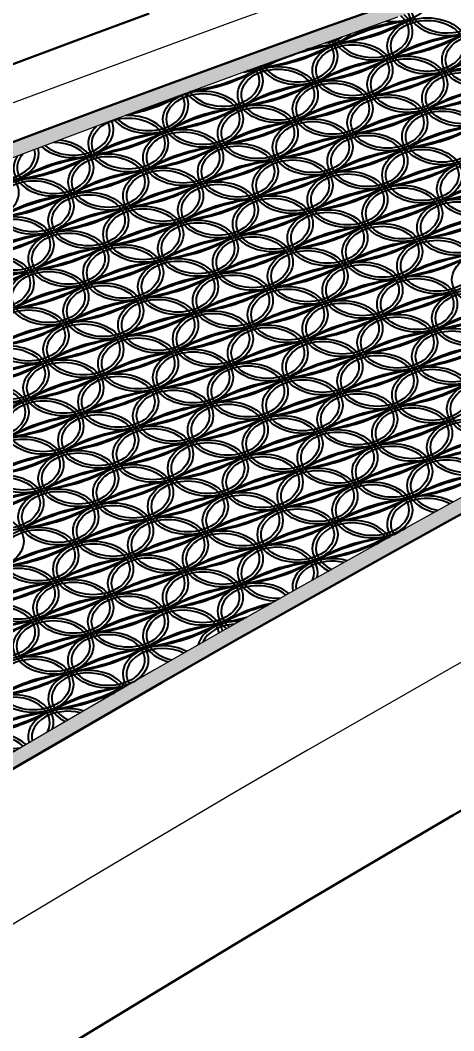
# Model space of a CAD drawing. Header units: millimetres. Extents: x 4628 to 974470, y 12613 to 383573.
# Drawn here: x 488648 to 494596, y 322150 to 336004 of the extents above; entities that cross this region are included whole.
import ezdxf

# ---------------------------------------------------------------- set-up
doc = ezdxf.new("R2010")
doc.units = ezdxf.units.MM
doc.linetypes.add('CENTER', pattern=[2, 1.25, -0.25, 0.25, -0.25])
for name, color, linetype, lineweight in [('标注', 3, 'Continuous', 18), ('桥 中心线', 5, 'CENTER', 15), ('桥 构造粗实', 1, 'Continuous', 30)]:
    doc.layers.add(name, color=color, linetype=linetype, lineweight=lineweight)
doc.styles.add('仿宋字', font='', dxfattribs={"width": 0.7})
doc.styles.get('仿宋字').set_extended_font_data('仿宋_GB2312')
doc.dimstyles.new('750', dxfattribs={"dimscale": 0, "dimtxt": 2.5, "dimasz": 1, "dimexe": 1, "dimexo": 1, "dimgap": 0, "dimtad": 0, "dimdec": 0, "dimlfac": 0.1, "dimrnd": 0.1, "dimzin": 12, "dimdsep": 46, "dimtxsty": '仿宋字', "dimblk": 'OBLIQUE', "dimcen": -1, "dimclrd": 256, "dimclre": 256, "dimclrt": 256, "dimadec": 4, "dimazin": 0, "dimtp": 2, "dimtm": 3, "dimtfac": 0.5, "dimtdec": 0, "dimtmove": 2, "dimatfit": 3, "dimldrblk": 'OBLIQUE', "dimfxl": 3, "dimfxlon": 1, "dimtvp": 0.7, "dimtolj": 1, "dimtzin": 12, "dimarcsym": 0})

# ---------------------------------------------------------------- blocks, each defined once
blk = doc.blocks.new('332323')
at = {"color": 8}
for centre, major_axis, start_param, end_param in [((13566, 15093), (550, 0), 3.351994, 7.005372), ((13566, 15093), (500, 0), 3.325687, 7.032069), ((12814, 15284), (-550, 0), 7.689409, 8.954561), ((12541, 14758), (550, 0), 3.424392, 6.942104), ((12541, 14758), (500, 0), 3.405279, 6.961598), ((13226, 13729), (1697, 0), 1.707987, 2.30627), ((13578, 13200), (2505, 0), 1.806196, 2.208061), ((11856, 15786), (-1697, 0), 1.707987, 2.30627), ((11503, 16315), (2505, 0), -1.335396, -0.933532), ((13293, 14566), (-550, 0), 3.141593, 9.424778), ((13293, 14566), (-500, 0), 3.141593, 9.424778), ((11789, 14949), (-550, 0), 7.825091, 8.827611), ((11789, 14949), (-500, 0), 8.05654, 8.594013), ((13978, 13538), (1697, 0), 1.707987, 2.30627), ((14330, 13009), (-2505, 0), -1.335396, -0.933532), ((12607, 15595), (-1697, 0), 1.707987, 2.30627), ((12255, 16124), (2505, 0), -1.335396, -0.933532), ((11515, 14423), (-550, 0), 6.646947, 10.011808), ((11515, 14423), (-500, 0), 6.635688, 10.023442), ((12553, 12866), (-2505, 0), -1.335396, -0.933532), ((10830, 15452), (-1697, 0), 1.707987, 2.30627), ((10478, 15980), (2505, 0), -1.335396, -0.933532), ((12201, 13395), (1697, 0), 1.707987, 1.913013), ((14729, 13346), (1697, 0), 1.707987, 2.30627), ((15082, 12817), (-2505, 0), -1.335396, -0.933532), ((13359, 15403), (1697, 0), -1.433605, -0.835323), ((13007, 15932), (-2505, 0), 1.806196, 2.208061), ((10490, 14088), (550, 0), 3.594968, 6.789629), ((11242, 13897), (-550, 0), 3.141593, 9.424778), ((10764, 14615), (-550, 0), 8.034527, 8.625836), ((12201, 13395), (1697, 0), 2.180188, 2.30627), ((12952, 13203), (-1697, 0), -1.433605, -0.835323), ((13305, 12674), (-2505, 0), -1.335396, -0.933532), ((11582, 15260), (1697, 0), -1.433605, -0.835323), ((11230, 15789), (-2505, 0), 1.806196, 2.208061), ((9805, 15117), (-1697, 0), 1.707987, 2.30627), ((9453, 15646), (-2505, 0), 1.806196, 2.208061), ((10490, 14088), (500, 0), 3.592275, 6.792694), ((11242, 13897), (-500, 0), 3.141593, 9.424778), ((11527, 12531), (-2505, 0), -1.335396, -1.264832), ((11175, 13060), (-1697, 0), -1.433605, -1.361922), ((13704, 13011), (1697, 0), 1.707987, 2.30627), ((14056, 12483), (2505, 0), 1.806196, 2.208061), ((12334, 15069), (1697, 0), -1.433605, -0.835323), ((11981, 15597), (2505, 0), -1.335396, -0.933532), ((13771, 13849), (-550, 0), 3.141593, 9.424778), ((13771, 13849), (-500, 0), 3.141593, 9.424778), ((11927, 12868), (1697, 0), 1.707987, 2.30627), ((12279, 12340), (2505, 0), 1.806196, 2.208061), ((10557, 14925), (-1697, 0), 1.707987, 2.30627), ((10204, 15454), (2505, 0), -1.335396, -0.933532), ((11994, 13705), (-550, 0), 3.141593, 9.424778), ((11994, 13705), (-500, 0), 3.141593, 9.424778), ((14456, 12820), (1697, 0), 1.707987, 2.30627), ((14808, 12291), (-2505, 0), -1.335396, -0.933532), ((13085, 14877), (-1697, 0), 1.707987, 2.30627), ((12733, 15406), (2505, 0), -1.335396, -0.933532), ((9465, 13754), (550, 0), 3.693634, 6.699951), ((9465, 13754), (500, 0), 3.700374, 6.693588), ((8779, 14782), (-1697, 0), 1.837241, 2.273873), ((8427, 15311), (2505, 0), -1.200186, -0.971885), ((10216, 13562), (-550, 0), 3.141593, 9.424778), ((10216, 13562), (-500, 0), 3.141593, 9.424778), ((12745, 13514), (-550, 0), 3.141593, 9.424778), ((12745, 13514), (-500, 0), 3.141593, 9.424778), ((12679, 12677), (1697, 0), 1.707987, 2.30627), ((13031, 12148), (-2505, 0), -1.335396, -0.933532), ((11308, 14734), (-1697, 0), 1.707987, 2.30627), ((10956, 15263), (2505, 0), -1.335396, -0.933532), ((9191, 13227), (550, 0), 2.485379, 7.911937), ((10902, 12534), (1697, 0), 1.707987, 2.30627), ((11254, 12005), (-2505, 0), -1.335396, -0.933532), ((9531, 14591), (-1697, 0), 1.707987, 2.30627), ((9179, 15120), (2505, 0), -1.335396, -0.933532), ((13430, 12485), (-1697, 0), -1.433605, -0.835323), ((13783, 11956), (-2505, 0), -1.335396, -0.933532), ((12060, 14542), (1697, 0), -1.433605, -0.835323), ((11708, 15071), (-2505, 0), 1.806196, 2.208061), ((8439, 13419), (550, 0), 3.802194, 6.600352), ((8439, 13419), (500, 0), 3.81953, 6.583409), ((11653, 12342), (-1697, 0), -1.433605, -0.835323), ((12006, 11813), (-2505, 0), -1.335396, -0.933532), ((10283, 14399), (-1697, 0), 1.707987, 2.30627), ((9931, 14928), (-2505, 0), 1.806196, 2.208061), ((14182, 12294), (-1697, 0), -1.433605, -0.835323), ((14535, 11765), (-2505, 0), -1.335396, -0.933532), ((12812, 14351), (-1697, 0), 1.707987, 2.30627), ((12460, 14880), (2505, 0), -1.335396, -0.933532), ((9876, 12199), (-1697, 0), -1.433605, -0.835323), ((10229, 11670), (2505, 0), 1.806196, 2.208061), ((8506, 14256), (-1697, 0), 1.707987, 2.30627), ((8154, 14785), (-2505, 0), 1.806196, 2.208061), ((12405, 12151), (1697, 0), 1.707987, 2.30627), ((12757, 11622), (2505, 0), 1.806196, 2.208061), ((11035, 14208), (-1697, 0), 1.707987, 2.30627), ((10682, 14736), (-2505, 0), 1.806196, 2.208061), ((12472, 12988), (-550, 0), 3.141593, 9.424778), ((7414, 13084), (-550, 0), 7.06373, 9.63095), ((8166, 12893), (-550, 0), 5.844937, 10.844903), ((8166, 12893), (-500, 0), 5.694565, 10.994892), ((10628, 12007), (1697, 0), 1.707987, 2.30627), ((10980, 11479), (-2505, 0), -1.335396, -0.933532), ((9258, 14065), (-1697, 0), 1.707987, 2.30627), ((8905, 14593), (2505, 0), -1.335396, -0.933532), ((10695, 12844), (-550, 0), 3.141593, 9.424778), ((10695, 12844), (-500, 0), 3.141593, 9.424778), ((13223, 12796), (-550, 0), 3.141593, 9.424778), ((7414, 13084), (500, 0), 3.951776, 6.460145), ((8851, 11864), (1697, 0), 1.707987, 2.30627), ((9203, 11335), (-2505, 0), -1.335396, -0.933532), ((7480, 13921), (-1697, 0), 1.707987, 2.30627), ((7128, 14450), (2505, 0), -1.335396, -0.933532), ((13157, 11959), (1697, 0), 1.707987, 2.30627), ((13509, 11430), (-2505, 0), -1.335396, -0.933532), ((11786, 14016), (-1697, 0), 1.707987, 2.30627), ((11434, 14545), (2505, 0), -1.335396, -0.933532), ((13223, 12796), (-500, 0), 3.141593, 9.424778), ((7140, 12558), (-550, 0), 6.025902, 10.672929), ((11380, 11816), (1697, 0), 1.707987, 2.30627), ((11732, 11287), (-2505, 0), -1.335396, -0.933532), ((10009, 13873), (1697, 0), -1.433605, -0.835323), ((9657, 14402), (-2505, 0), 1.806196, 2.208061), ((13909, 11767), (1697, 0), 1.707987, 2.30627), ((14261, 11239), (-2505, 0), -1.335396, -0.933532), ((12538, 13825), (1697, 0), -1.433605, -0.835323), ((12186, 14353), (-2505, 0), 1.806196, 2.208061), ((7892, 12367), (-550, 0), 3.141593, 9.424778), ((9603, 11673), (1697, 0), 1.707987, 2.30627), ((9955, 11144), (-2505, 0), -1.335396, -0.933532), ((8232, 13730), (-1697, 0), 1.707987, 2.30627), ((7880, 14259), (2505, 0), -1.335396, -0.933532), ((12131, 11624), (-1697, 0), -1.433605, -0.835323), ((12484, 11096), (-2505, 0), -1.335396, -0.933532), ((10761, 13681), (-1697, 0), 1.707987, 2.30627), ((10409, 14210), (-2505, 0), 1.806196, 2.208061), ((12198, 12461), (-550, 0), 3.141593, 9.424778), ((12198, 12461), (-500, 0), 3.141593, 9.424778), ((14660, 11576), (1697, 0), 1.707987, 2.30627), ((15013, 11047), (2505, 0), 1.806196, 2.208061), ((13290, 13633), (-1697, 0), 1.707987, 2.30627), ((12938, 14162), (2505, 0), -1.335396, -0.933532), ((10354, 11481), (-1697, 0), -1.433605, -0.835323), ((10707, 10952), (2505, 0), 1.806196, 2.208061), ((8984, 13538), (-1697, 0), 1.707987, 2.30627), ((8632, 14067), (-2505, 0), 1.806196, 2.208061), ((12883, 11433), (1697, 0), 1.707987, 2.30627), ((13236, 10904), (2505, 0), 1.806196, 2.208061), ((11513, 13490), (-1697, 0), 1.707987, 2.30627), ((11161, 14019), (2505, 0), -1.335396, -0.933532), ((12950, 12270), (-550, 0), 3.141593, 9.424778), ((12950, 12270), (-500, 0), 3.141593, 9.424778), ((8577, 11338), (1697, 0), 1.707987, 2.30627), ((8930, 10809), (-2505, 0), -1.335396, -0.933532), ((7207, 13395), (-1697, 0), 1.707987, 2.30627), ((6855, 13924), (2505, 0), -1.335396, -0.933532), ((8644, 12175), (-550, 0), 3.141593, 9.424778), ((8644, 12175), (-500, 0), 3.141593, 9.424778), ((11173, 12127), (-550, 0), 3.141593, 9.424778), ((11173, 12127), (-500, 0), 3.141593, 9.424778), ((11106, 11290), (-1697, 0), -1.433605, -0.835323), ((11458, 10761), (2505, 0), 1.806196, 2.208061), ((9736, 13347), (-1697, 0), 1.707987, 2.30627), ((9383, 13876), (2505, 0), -1.335396, -0.933532), ((13635, 11241), (1697, 0), 1.707987, 2.30627), ((13987, 10712), (-2505, 0), -1.335396, -0.933532), ((12265, 13298), (1697, 0), -1.433605, -0.835323), ((11912, 13827), (2505, 0), -1.335396, -0.933532), ((7618, 11840), (-550, 0), 3.141593, 9.424778), ((9329, 11146), (1697, 0), 1.707987, 2.30627), ((9681, 10618), (-2505, 0), -1.335396, -0.933532), ((7959, 13204), (-1697, 0), 1.707987, 2.30627), ((7606, 13732), (-2505, 0), 1.806196, 2.208061), ((11858, 11098), (1697, 0), 1.707987, 2.30627), ((12210, 10569), (-2505, 0), -1.335396, -0.933532), ((10488, 13155), (1697, 0), -1.433605, -0.835323), ((10135, 13684), (-2505, 0), 1.806196, 2.208061), ((14387, 11050), (-1697, 0), -1.433605, -0.835323), ((14739, 10521), (-2505, 0), -1.335396, -0.933532), ((13016, 13107), (1697, 0), -1.433605, -0.835323), ((12664, 13636), (-2505, 0), 1.806196, 2.208061), ((7618, 11840), (-500, 0), 3.141593, 9.424778), ((10081, 10955), (-1697, 0), -1.433605, -0.835323), ((10433, 10426), (-2505, 0), -1.335396, -0.933532), ((8710, 13012), (-1697, 0), 1.707987, 2.30627), ((8358, 13541), (-2505, 0), 1.806196, 2.208061), ((10147, 11792), (-550, 0), 3.141593, 9.424778), ((10147, 11792), (-500, 0), 3.141593, 9.424778), ((12610, 10907), (-1697, 0), -1.433605, -0.835323), ((12962, 10378), (-2505, 0), -1.335396, -0.933532), ((11239, 12964), (-1697, 0), 1.707987, 2.30627), ((10887, 13493), (-2505, 0), 1.806196, 2.208061), ((12676, 11744), (-550, 0), 3.141593, 9.424778), ((12676, 11744), (-500, 0), 3.141593, 9.424778), ((8304, 10812), (1697, 0), 1.707987, 2.30627), ((8656, 10283), (-2505, 0), -1.335396, -0.933532), ((6933, 12869), (-1697, 0), 1.707987, 2.30627), ((6581, 13398), (-2505, 0), 1.806196, 2.208061), ((8370, 11649), (-550, 0), 3.141593, 9.424778), ((10833, 10763), (1697, 0), 1.707987, 2.30627), ((11185, 10235), (-2505, 0), -1.335396, -0.933532), ((9462, 12821), (-1697, 0), 1.707987, 2.30627), ((9110, 13349), (2505, 0), -1.335396, -0.933532), ((10899, 11600), (-550, 0), 3.141593, 9.424778), ((10899, 11600), (-500, 0), 3.141593, 9.424778), ((13428, 11552), (-550, 0), 3.141593, 9.424778), ((9055, 10620), (1697, 0), 1.707987, 2.30627), ((9408, 10091), (-2505, 0), -1.335396, -0.933532), ((7685, 12677), (-1697, 0), 1.707987, 2.30627), ((7333, 13206), (2505, 0), -1.335396, -0.933532), ((9122, 11457), (-550, 0), 3.141593, 9.424778), ((9122, 11457), (-500, 0), 3.141593, 9.424778), ((11651, 11409), (-550, 0), 3.141593, 9.424778), ((13361, 10715), (1697, 0), 1.707987, 2.30627), ((13714, 10186), (2505, 0), 1.806196, 2.208061), ((11991, 12772), (-1697, 0), 1.707987, 2.30627), ((11639, 13301), (2505, 0), -1.335396, -0.933532), ((13428, 11552), (-500, 0), 3.141593, 9.424778), ((7345, 11314), (-550, 0), 3.141593, 9.424778), ((7345, 11314), (-500, 0), 3.141593, 9.424778), ((11584, 10572), (1697, 0), 1.707987, 2.30627), ((11937, 10043), (-2505, 0), -1.335396, -0.933532), ((10214, 12629), (-1697, 0), 1.707987, 2.30627), ((9862, 13158), (2505, 0), -1.335396, -0.933532), ((11651, 11409), (-500, 0), 3.141593, 9.424778), ((14113, 10523), (1697, 0), 1.707987, 2.30627), ((14465, 9995), (-2505, 0), -1.335396, -0.933532), ((12743, 12581), (-1697, 0), 1.707987, 2.30627), ((12391, 13109), (2505, 0), -1.335396, -0.933532), ((14180, 11361), (-550, 0), 3.141593, 9.424778), ((8097, 11123), (-550, 0), 3.141593, 9.424778), ((9807, 10429), (1697, 0), 1.707987, 2.30627), ((10159, 9900), (-2505, 0), -1.335396, -0.933532), ((8437, 12486), (-1697, 0), 1.707987, 2.30627), ((8084, 13015), (2505, 0), -1.335396, -0.933532), ((12336, 10380), (1697, 0), 1.707987, 2.30627), ((12688, 9852), (-2505, 0), -1.335396, -0.933532), ((10966, 12437), (-1697, 0), 1.707987, 2.30627), ((10613, 12966), (-2505, 0), 1.806196, 2.208061), ((8030, 10286), (-1697, 0), -1.433605, -0.835323), ((8382, 9757), (-2505, 0), -1.335396, -0.933532), ((6660, 12343), (1697, 0), -1.433605, -0.835323), ((6307, 12871), (2505, 0), -1.335396, -0.933532), ((8097, 11123), (-500, 0), 3.141593, 9.424778), ((10559, 10237), (-1697, 0), -1.433605, -0.835323), ((10911, 9708), (-2505, 0), -1.335396, -0.933532), ((9189, 12294), (1697, 0), -1.433605, -0.835323), ((8836, 12823), (-2505, 0), 1.806196, 2.208061), ((13088, 10189), (-1697, 0), -1.433605, -0.835323), ((13440, 9660), (-2505, 0), -1.335396, -0.933532), ((11717, 12246), (-1697, 0), 1.707987, 2.30627), ((11365, 12775), (-2505, 0), 1.806196, 2.208061), ((13154, 11026), (-550, 0), 3.141593, 9.424778), ((13154, 11026), (-500, 0), 3.141593, 9.424778), ((8782, 10094), (-1697, 0), -1.433605, -0.835323), ((9134, 9565), (-2505, 0), -1.335396, -0.933532), ((7411, 12151), (-1697, 0), 1.707987, 2.30627), ((7059, 12680), (-2505, 0), 1.806196, 2.208061), ((8848, 10931), (-550, 0), 3.141593, 9.424778), ((11311, 10046), (-1697, 0), -1.433605, -0.835323), ((11663, 9517), (2505, 0), 1.806196, 2.208061), ((9940, 12103), (-1697, 0), 1.707987, 2.30627), ((9588, 12632), (-2505, 0), 1.806196, 2.208061), ((9600, 10740), (-550, 0), 3.141593, 9.424778), ((9600, 10740), (-500, 0), 3.141593, 9.424778), ((13840, 9997), (1697, 0), 1.707987, 2.30627), ((14192, 9468), (2505, 0), 1.806196, 2.208061), ((12469, 12054), (-1697, 0), 1.707987, 2.30627), ((12117, 12583), (2505, 0), -1.335396, -0.933532), ((13906, 10834), (-550, 0), 3.141593, 9.424778), ((13906, 10834), (-500, 0), 3.141593, 9.424778), ((7823, 10596), (-550, 0), 3.141593, 9.424778), ((7823, 10596), (-500, 0), 3.141593, 9.424778), ((9534, 9902), (1697, 0), 1.707987, 2.30627), ((9886, 9374), (-2505, 0), -1.335396, -0.933532), ((8163, 11960), (-1697, 0), 1.707987, 2.30627), ((7811, 12488), (-2505, 0), 1.806196, 2.208061), ((12062, 9854), (1697, 0), 1.707987, 2.30627), ((12415, 9325), (-2505, 0), -1.335396, -0.933532), ((10692, 11911), (-1697, 0), 1.707987, 2.30627), ((10340, 12440), (2505, 0), -1.335396, -0.933532), ((12129, 10691), (-550, 0), 3.141593, 9.424778), ((12129, 10691), (-500, 0), 3.141593, 9.424778), ((14591, 9806), (1697, 0), 1.707987, 2.30627), ((14944, 9277), (-2505, 0), -1.335396, -0.933532), ((13221, 11863), (-1697, 0), 1.707987, 2.30627), ((12869, 12392), (2505, 0), -1.335396, -0.933532), ((10285, 9711), (1697, 0), 1.707987, 2.30627), ((10638, 9182), (-2505, 0), -1.335396, -0.933532), ((8915, 11768), (-1697, 0), 1.707987, 2.30627), ((8563, 12297), (2505, 0), -1.335396, -0.933532), ((12814, 9663), (1697, 0), 1.707987, 2.30627), ((13166, 9134), (-2505, 0), -1.335396, -0.933532), ((11444, 11720), (1697, 0), -1.433605, -0.835323), ((11092, 12249), (-2505, 0), 1.806196, 2.208061), ((8508, 9568), (1697, 0), 1.707987, 2.30627), ((8860, 9039), (-2505, 0), -1.335396, -0.933532), ((7138, 11625), (1697, 0), -1.433605, -0.835323), ((6786, 12154), (2505, 0), -1.335396, -0.933532), ((8575, 10405), (-550, 0), 3.141593, 9.424778), ((8575, 10405), (-500, 0), 3.141593, 9.424778), ((11037, 9519), (-1697, 0), -1.433605, -0.835323), ((11389, 8991), (-2505, 0), -1.335396, -0.933532), ((9667, 11577), (-1697, 0), 1.707987, 2.30627), ((9314, 12105), (2505, 0), -1.335396, -0.933532), ((13632, 10308), (-550, 0), 3.141593, 9.424778), ((9260, 9376), (-1697, 0), -1.433605, -0.835323), ((9612, 8847), (-2505, 0), -1.335396, -0.933532), ((7890, 11433), (1697, 0), -1.433605, -0.835323), ((7537, 11962), (-2505, 0), 1.806196, 2.208061), ((9326, 10213), (-550, 0), 3.141593, 9.424778), ((13566, 9471), (-1697, 0), -1.433605, -0.835323), ((13918, 8942), (-2505, 0), -1.335396, -0.933532), ((12196, 11528), (-1697, 0), 1.707987, 2.30627), ((11843, 12057), (-2505, 0), 1.806196, 2.208061), ((13632, 10308), (-500, 0), 3.141593, 9.424778), ((7549, 10070), (-550, 0), 3.141593, 9.424778), ((7549, 10070), (-500, 0), 3.141593, 9.424778), ((10078, 10022), (-550, 0), 3.141593, 9.424778), ((11789, 9328), (1697, 0), 1.707987, 2.30627), ((12141, 8799), (-2505, 0), -1.335396, -0.933532), ((10418, 11385), (-1697, 0), 1.707987, 2.30627), ((10066, 11914), (-2505, 0), 1.806196, 2.208061), ((14318, 9280), (1697, 0), 1.707987, 2.30627), ((14670, 8751), (2505, 0), 1.806196, 2.208061), ((12947, 11337), (-1697, 0), 1.707987, 2.30627), ((12595, 11865), (2505, 0), -1.335396, -0.933532), ((8301, 9879), (-550, 0), 3.141593, 9.424778), ((10012, 9185), (1697, 0), 1.707987, 2.30627), ((10364, 8656), (-2505, 0), -1.335396, -0.933532), ((8641, 11242), (-1697, 0), 1.707987, 2.30627), ((8289, 11771), (2505, 0), -1.335396, -0.933532), ((10078, 10022), (-500, 0), 3.141593, 9.424778), ((12541, 9136), (1697, 0), 1.707987, 2.30627), ((12893, 8608), (-2505, 0), -1.335396, -0.933532), ((11170, 11193), (-1697, 0), 1.707987, 2.30627), ((10818, 11722), (2505, 0), -1.335396, -0.933532), ((12607, 9973), (-550, 0), 3.141593, 9.424778), ((12607, 9973), (-500, 0), 3.141593, 9.424778), ((8235, 9042), (1697, 0), 1.707987, 2.30627), ((8587, 8513), (2505, 0), 1.806196, 2.208061), ((6864, 11099), (-1697, 0), 1.707987, 2.30627), ((6512, 11627), (-2505, 0), 1.806196, 2.208061), ((8301, 9879), (-500, 0), 3.141593, 9.424778), ((10763, 8993), (1697, 0), 1.707987, 2.30627), ((11116, 8464), (-2505, 0), -1.335396, -0.933532), ((9393, 11050), (-1697, 0), 1.707987, 2.30627), ((9041, 11579), (-2505, 0), 1.806196, 2.208061), ((13292, 8945), (1697, 0), 1.707987, 2.30627), ((13645, 8416), (-2505, 0), -1.335396, -0.933532), ((11922, 11002), (1697, 0), -1.433605, -0.835323), ((11570, 11531), (-2505, 0), 1.806196, 2.208061), ((8986, 8850), (1697, 0), 1.707987, 2.30627), ((9339, 8321), (-2505, 0), -1.335396, -0.933532), ((7616, 10907), (1697, 0), -1.433605, -0.835323), ((7264, 11436), (2505, 0), -1.335396, -0.933532), ((9053, 9687), (-550, 0), 3.141593, 9.424778), ((9053, 9687), (-500, 0), 3.141593, 9.424778), ((11515, 8802), (-1697, 0), -1.433605, -0.835323), ((11867, 8273), (-2505, 0), -1.335396, -0.933532), ((10145, 10859), (-1697, 0), 1.707987, 2.30627), ((9793, 11388), (-2505, 0), 1.806196, 2.208061), ((11582, 9639), (-550, 0), 3.141593, 9.424778), ((11582, 9639), (-500, 0), 3.141593, 9.424778), ((14111, 9590), (-550, 0), 3.141593, 9.424778), ((9805, 9496), (-550, 0), 3.141593, 9.424778), ((14044, 8753), (1697, 0), 1.707987, 2.30627), ((14396, 8224), (2505, 0), 1.806196, 2.208061), ((12674, 10810), (-1697, 0), 1.707987, 2.30627), ((12321, 11339), (-2505, 0), 1.806196, 2.208061), ((14111, 9590), (-500, 0), 3.141593, 9.424778), ((9738, 8658), (1697, 0), 1.707987, 2.30627), ((10090, 8130), (-2505, 0), -1.335396, -0.933532), ((8368, 10716), (-1697, 0), 1.707987, 2.30627), ((8015, 11244), (-2505, 0), 1.806196, 2.208061), ((12267, 8610), (1697, 0), 1.707987, 2.30627), ((12619, 8081), (-2505, 0), -1.335396, -0.933532), ((10897, 10667), (-1697, 0), 1.707987, 2.30627), ((10544, 11196), (2505, 0), -1.335396, -0.933532), ((12333, 9447), (-550, 0), 3.141593, 9.424778), ((12333, 9447), (-500, 0), 3.141593, 9.424778), ((7961, 8515), (-1697, 0), -1.433605, -0.835323), ((8313, 7987), (2505, 0), 1.806196, 2.208061), ((6591, 10572), (1697, 0), -1.433605, -0.835323), ((6238, 11101), (-2505, 0), 1.806196, 2.208061), ((10490, 8467), (1697, 0), 1.707987, 2.30627), ((10842, 7938), (-2505, 0), -1.335396, -0.933532), ((9119, 10524), (-1697, 0), 1.707987, 2.30627), ((8767, 11053), (2505, 0), -1.335396, -0.933532), ((10556, 9304), (-550, 0), 3.141593, 9.424778), ((10556, 9304), (-500, 0), 3.141593, 9.424778), ((13019, 8419), (1697, 0), 1.707987, 2.30627), ((13371, 7890), (-2505, 0), -1.335396, -0.933532), ((11648, 10476), (-1697, 0), 1.707987, 2.30627), ((11296, 11005), (2505, 0), -1.335396, -0.933532), ((13085, 9256), (-550, 0), 3.141593, 9.424778), ((13085, 9256), (-500, 0), 3.141593, 9.424778), ((8713, 8324), (1697, 0), 1.707987, 2.30627), ((9065, 7795), (-2505, 0), -1.335396, -0.933532), ((7342, 10381), (-1697, 0), 1.707987, 2.30627), ((6990, 10910), (-2505, 0), 1.806196, 2.208061), ((8779, 9161), (-550, 0), 3.141593, 9.424778), ((8779, 9161), (-500, 0), 3.141593, 9.424778), ((11242, 8275), (1697, 0), 1.707987, 2.30627), ((11594, 7747), (-2505, 0), -1.335396, -0.933532), ((9871, 10333), (-1697, 0), 1.707987, 2.30627), ((9519, 10861), (2505, 0), -1.335396, -0.933532), ((9464, 8132), (-1697, 0), -1.433605, -0.835323), ((9817, 7603), (-2505, 0), -1.335396, -0.933532), ((8094, 10189), (1697, 0), -1.433605, -0.835323), ((7742, 10718), (2505, 0), -1.335396, -0.933532), ((9531, 8969), (-550, 0), 3.141593, 9.424778), ((9531, 8969), (-500, 0), 3.141593, 9.424778), ((13770, 8227), (1697, 0), 1.707987, 2.30627), ((14123, 7698), (-2505, 0), -1.335396, -0.933532), ((12400, 10284), (-1697, 0), 1.707987, 2.30627), ((12048, 10813), (-2505, 0), 1.806196, 2.208061), ((10283, 8778), (-550, 0), 3.141593, 9.424778), ((11993, 8084), (-1697, 0), -1.433605, -0.835323), ((12346, 7555), (-2505, 0), -1.335396, -0.933532), ((10623, 10141), (1697, 0), -1.433605, -0.835323), ((10271, 10670), (-2505, 0), 1.806196, 2.208061), ((14522, 8036), (-1697, 0), -1.433605, -0.835323), ((14874, 7507), (-2505, 0), -1.335396, -0.933532), ((13152, 10093), (-1697, 0), 1.707987, 2.30627), ((12800, 10621), (-2505, 0), 1.806196, 2.208061), ((8506, 8635), (-550, 0), 3.141593, 9.424778), ((10216, 7941), (-1697, 0), -1.433605, -0.835323), ((10568, 7412), (-2505, 0), -1.335396, -0.933532), ((8846, 9998), (-1697, 0), 1.707987, 2.30627), ((8494, 10527), (-2505, 0), 1.806196, 2.208061), ((12745, 7892), (-1697, 0), -1.433605, -0.835323), ((13097, 7364), (-2505, 0), -1.335396, -0.933532), ((11375, 9950), (-1697, 0), 1.707987, 2.30627), ((11022, 10478), (-2505, 0), 1.806196, 2.208061), ((8439, 7798), (-1697, 0), -1.433605, -0.835323), ((8791, 7269), (2505, 0), 1.806196, 2.208061), ((7069, 9855), (-1697, 0), 1.707987, 2.30627), ((6716, 10384), (-2505, 0), 1.806196, 2.208061), ((8506, 8635), (-500, 0), 3.141593, 9.424778), ((10968, 7749), (1697, 0), 1.707987, 2.30627), ((11320, 7220), (-2505, 0), -1.335396, -0.933532), ((9598, 9806), (-1697, 0), 1.707987, 2.30627), ((9245, 10335), (-2505, 0), 1.806196, 2.208061), ((11035, 8586), (-550, 0), 3.141593, 9.424778), ((11035, 8586), (-500, 0), 3.141593, 9.424778), ((13497, 7701), (1697, 0), 1.707987, 2.30627), ((13849, 7172), (-2505, 0), -1.335396, -0.933532), ((12126, 9758), (-1697, 0), 1.707987, 2.30627), ((11774, 10287), (2505, 0), -1.335396, -0.933532), ((13563, 8538), (-550, 0), 3.214132, 7.538097), ((13563, 8538), (-500, 0), 3.145558, 7.60619), ((9191, 7606), (1697, 0), 1.707987, 2.30627), ((9543, 7077), (-2505, 0), -1.335396, -0.933532), ((7820, 9663), (-1697, 0), 1.707987, 2.30627), ((7468, 10192), (2505, 0), -1.335396, -0.933532), ((9257, 8443), (-550, 0), 3.141593, 9.424778), ((9257, 8443), (-500, 0), 3.141593, 9.424778), ((11720, 7558), (1697, 0), 1.707987, 2.30627), ((12072, 7029), (-2505, 0), -1.335396, -0.933532), ((10349, 9615), (-1697, 0), 1.707987, 2.30627), ((9997, 10144), (2505, 0), -1.335396, -0.933532), ((11786, 8395), (-550, 0), 3.141593, 9.424778), ((11786, 8395), (-500, 0), 3.141593, 9.424778), ((9943, 7414), (1697, 0), 1.707987, 2.30627), ((10295, 6886), (-2505, 0), -1.335396, -0.933532), ((8572, 9472), (1697, 0), -1.433605, -0.835323), ((8220, 10000), (2505, 0), -1.335396, -0.933532), ((10009, 8252), (-550, 0), 3.141593, 9.424778), ((10009, 8252), (-500, 0), 3.141593, 9.424778), ((14249, 7509), (1697, 0), 1.707987, 2.30627), ((14601, 6980), (-2505, 0), -1.335396, -0.933532), ((12878, 9566), (1697, 0), -1.433605, -0.835323), ((12526, 10095), (-2505, 0), 1.806196, 2.208061), ((12471, 7366), (-1697, 0), -1.433605, -0.835323), ((12824, 6837), (-2505, 0), -1.335396, -0.933532), ((11101, 9423), (-1697, 0), 1.707987, 2.30627), ((10749, 9952), (2505, 0), -1.335396, -0.933532), ((8165, 7271), (1697, 0), 1.707987, 2.30627), ((8518, 6743), (-2505, 0), -1.335396, -0.933532), ((6795, 9328), (1697, 0), -1.433605, -0.835323), ((6443, 9857), (-2505, 0), 1.806196, 2.208061), ((10694, 7223), (-1697, 0), -1.433605, -0.835323), ((11047, 6694), (-2505, 0), -1.335396, -0.933532), ((9324, 9280), (-1697, 0), 1.707987, 2.30627), ((8972, 9809), (-2505, 0), 1.806196, 2.208061), ((10761, 8060), (-550, 0), 3.141593, 9.424778), ((13223, 7175), (1697, 0), 1.707987, 2.30627), ((13575, 6646), (-2505, 0), -1.335396, -0.933532), ((11853, 9232), (-1697, 0), 1.707987, 2.30627), ((11501, 9761), (-2505, 0), 1.806196, 2.208061), ((13290, 8012), (550, 0), 0.879581, 3.596981), ((13290, 8012), (500, 0), 0.901694, 3.575335), ((8917, 7080), (-1697, 0), -1.433605, -0.835323), ((9269, 6551), (2505, 0), 1.806196, 2.208061), ((7547, 9137), (-1697, 0), 1.707987, 2.30627), ((7195, 9666), (-2505, 0), 1.806196, 2.208061), ((8984, 7917), (-550, 0), 3.141593, 9.424778), ((8984, 7917), (-500, 0), 3.141593, 9.424778), ((11446, 7031), (1697, 0), 1.707987, 2.30627), ((11798, 6503), (-2505, 0), -1.335396, -0.933532), ((10076, 9089), (-1697, 0), 1.707987, 2.30627), ((9723, 9617), (2505, 0), -1.335396, -0.933532), ((11513, 7868), (-550, 0), 3.141593, 9.424778), ((11513, 7868), (-500, 0), 3.141593, 9.424778), ((7207, 7774), (-550, 0), 3.141593, 9.424778), ((9669, 6888), (-1697, 0), -1.433605, -0.835323), ((10021, 6359), (2505, 0), 1.806196, 2.208061), ((8299, 8945), (-1697, 0), 1.707987, 2.30627), ((7946, 9474), (-2505, 0), 1.806196, 2.208061), ((9736, 7725), (-550, 0), 3.141593, 9.424778), ((9736, 7725), (-500, 0), 3.141593, 9.424778), ((12264, 7677), (550, 0), 0.403643, 4.082241), ((10487, 7534), (-550, 0), 3.141593, 9.424778), ((12198, 6840), (1697, 0), 1.707987, 2.30627), ((12550, 6311), (-2505, 0), -1.335396, -0.933532), ((10827, 8897), (1697, 0), -1.433605, -0.835323), ((10475, 9426), (-2505, 0), 1.806196, 2.208061), ((12264, 7677), (500, 0), 0.376464, 4.109706), ((13975, 6983), (1697, 0), 2.183561, 2.30627), ((10421, 6697), (1697, 0), 1.707987, 2.30627), ((10773, 6168), (-2505, 0), -1.335396, -0.933532), ((9050, 8754), (1697, 0), -1.433605, -0.835323), ((8698, 9283), (2505, 0), -1.335396, -0.933532), ((10487, 7534), (-500, 0), 3.141593, 9.424778), ((12950, 6648), (-1697, 0), -1.433605, -0.835323), ((13302, 6120), (-2505, 0), -1.335396, -0.933532), ((11579, 8706), (1697, 0), -1.433605, -0.835323), ((11227, 9234), (-2505, 0), 1.806196, 2.208061), ((13016, 7485), (-550, 0), 5.160417, 5.600488), ((8644, 6554), (1697, 0), 1.707987, 2.30627), ((8996, 6025), (-2505, 0), -1.335396, -0.933532), ((7273, 8611), (1697, 0), -1.433605, -0.835323), ((6921, 9140), (-2505, 0), 1.806196, 2.208061), ((11172, 6505), (1697, 0), 1.707987, 2.30627), ((11525, 5976), (-2505, 0), -1.335396, -0.933532), ((9802, 8562), (-1697, 0), 1.707987, 2.30627), ((9450, 9091), (-2505, 0), 1.806196, 2.208061), ((11239, 7342), (-550, 0), 9.254257, 14.090623), ((11239, 7342), (500, 0), 5.99165, 11.070342), ((9395, 6362), (-1697, 0), -1.433605, -0.835323), ((9748, 5833), (2505, 0), 1.806196, 2.208061), ((8025, 8419), (1697, 0), -1.433605, -0.835323), ((7673, 8948), (2505, 0), -1.335396, -0.933532), ((9462, 7199), (-550, 0), 3.141593, 9.424778), ((9462, 7199), (-500, 0), 3.141593, 9.424778), ((11924, 6314), (1697, 0), 1.707987, 2.30627), ((12276, 5785), (-2505, 0), -1.335396, -0.933532), ((10554, 8371), (-1697, 0), 1.707987, 2.30627), ((10202, 8900), (2505, 0), -1.335396, -0.933532), ((11991, 7151), (-550, 0), 4.331953, 6.441543), ((11991, 7151), (-500, 0), 4.389762, 6.38318), ((7685, 7056), (-550, 0), 3.141593, 9.424778), ((7685, 7056), (-500, 0), 3.141593, 9.424778), ((10147, 6171), (1697, 0), 1.707987, 2.30627), ((10499, 5642), (-2505, 0), -1.335396, -0.933532), ((8777, 8228), (-1697, 0), 1.707987, 2.30627), ((8424, 8756), (2505, 0), -1.335396, -0.933532), ((10965, 6816), (550, 0), 0.682135, 3.817801), ((10965, 6816), (500, 0), 0.68244, 3.817324), ((8370, 6027), (1697, 0), 1.707987, 2.30627), ((8722, 5499), (-2505, 0), -1.335396, -0.933532), ((7000, 8084), (-1697, 0), 1.707987, 2.30627), ((6647, 8613), (2505, 0), -1.335396, -0.933532), ((10899, 5979), (-1697, 0), -1.433605, -0.835323), ((11251, 5450), (-2505, 0), -1.335396, -0.933532), ((9528, 8036), (1697, 0), -1.433605, -0.835323), ((9176, 8565), (-2505, 0), 1.806196, 2.208061), ((9122, 5836), (1697, 0), 1.707987, 2.30627), ((9474, 5307), (-2505, 0), -1.335396, -0.933532), ((7751, 7893), (-1697, 0), 1.707987, 2.30627), ((7399, 8422), (-2505, 0), 1.806196, 2.208061), ((9873, 5644), (-1697, 0), -1.433605, -0.835323), ((10226, 5115), (2505, 0), 1.806196, 2.208061), ((8503, 7701), (-1697, 0), 1.707987, 2.30627), ((8151, 8230), (-2505, 0), 1.806196, 2.208061), ((9940, 6481), (-550, 0), 3.30598, 7.487846), ((9940, 6481), (-500, 0), 3.2477, 7.546125), ((11651, 5787), (-1697, 0), -1.271992, -0.835323), ((12003, 5259), (-2505, 0), -1.203389, -0.933532), ((8096, 5501), (1697, 0), 1.707987, 2.30627), ((8449, 4972), (-2505, 0), -1.335396, -0.933532), ((6726, 7558), (-1697, 0), 1.707987, 2.30627), ((6374, 8087), (2505, 0), -1.335396, -0.933532), ((8163, 6338), (-550, 0), 3.141593, 9.424778), ((8163, 6338), (-500, 0), 3.141593, 9.424778), ((10692, 6290), (-550, 0), 4.675084, 6.115614), ((9928, 8373), (-2505, 0), 1.806196, 1.933866), ((10280, 7845), (-1697, 0), 1.707987, 1.864309), ((10625, 5453), (1697, 0), 1.707987, 2.30627), ((10977, 4924), (-2505, 0), -1.335396, -0.933532), ((9255, 7510), (-1697, 0), 1.707987, 2.30627), ((8903, 8039), (2505, 0), -1.335396, -0.933532), ((10692, 6290), (-500, 0), 4.799067, 5.992307), ((8848, 5310), (1697, 0), 1.707987, 2.30627), ((9200, 4781), (-2505, 0), -1.335396, -0.933532), ((7478, 7367), (-1697, 0), 1.707987, 2.30627), ((7125, 7896), (2505, 0), -1.335396, -0.933532), ((9600, 5118), (-1697, 0), -1.433605, -0.835323), ((9952, 4589), (-2505, 0), -1.335396, -0.933532), ((8229, 7175), (1697, 0), -1.433605, -0.835323), ((7877, 7704), (-2505, 0), 1.806196, 2.208061), ((9666, 5955), (550, 0), 0.934466, 3.58116), ((9666, 5955), (500, 0), 0.96008, 3.555502), ((7889, 5812), (-550, 0), 3.141593, 9.424778), ((8574, 4783), (1697, 0), 1.707987, 2.30627), ((8927, 4255), (2505, 0), 1.806196, 2.208061), ((7204, 6841), (-1697, 0), 1.707987, 2.30627), ((6852, 7369), (2505, 0), -1.335396, -0.933532), ((8641, 5620), (-550, 0), 3.559864, 7.24764), ((8641, 5620), (-500, 0), 3.531898, 7.275339), ((7616, 5286), (550, 0), 6.063308, 11.035167), ((9326, 4592), (1697, 0), 1.707987, 2.30627), ((9679, 4063), (-2505, 0), -1.335396, -0.933532), ((7956, 6649), (-1697, 0), 1.707987, 2.30627), ((7604, 7178), (2505, 0), -1.335396, -0.933532), ((9393, 5429), (550, 0), 2.089269, 2.432151), ((7616, 5286), (500, 0), 5.919355, 11.17912), ((8301, 4257), (-1697, 0), -1.433605, -0.835323), ((8653, 3728), (-2505, 0), -1.335396, -0.933532), ((6930, 6314), (1697, 0), -1.433605, -0.835323), ((6578, 6843), (-2505, 0), 1.806196, 2.208061), ((8367, 5094), (550, 0), 1.178396, 3.35329), ((8367, 5094), (500, 0), 1.232099, 3.300005), ((7342, 4759), (-550, 0), 3.775058, 7.047833), ((7342, 4759), (-500, 0), 3.768869, 7.054253)]:
    blk.add_ellipse(centre, major_axis=major_axis, ratio=0.7, start_param=start_param, end_param=end_param, dxfattribs=at)
for centre, major_axis in [((14044, 14375), (550, 0)), ((14044, 14375), (500, 0)), ((12267, 14232), (550, 0)), ((12267, 14232), (500, 0)), ((13019, 14040), (550, 0)), ((13019, 14040), (500, 0)), ((10968, 13371), (550, 0)), ((10968, 13371), (500, 0)), ((9191, 13227), (500, 0)), ((13497, 13322), (550, 0)), ((13497, 13322), (500, 0)), ((11720, 13179), (550, 0)), ((11720, 13179), (500, 0)), ((9943, 13036), (550, 0)), ((9943, 13036), (500, 0)), ((12472, 12988), (500, 0)), ((8917, 12701), (550, 0)), ((8917, 12701), (500, 0)), ((11446, 12653), (550, 0)), ((11446, 12653), (500, 0)), ((9669, 12510), (550, 0)), ((9669, 12510), (500, 0)), ((13975, 12605), (550, 0)), ((13975, 12605), (500, 0)), ((7892, 12367), (500, 0)), ((10421, 12318), (550, 0)), ((10421, 12318), (500, 0)), ((9396, 11984), (550, 0)), ((9396, 11984), (500, 0)), ((13702, 12078), (550, 0)), ((13702, 12078), (500, 0)), ((11924, 11935), (550, 0)), ((11924, 11935), (500, 0)), ((8370, 11649), (500, 0)), ((9874, 11266), (550, 0)), ((9874, 11266), (500, 0)), ((12403, 11217), (550, 0)), ((12403, 11217), (500, 0)), ((10625, 11074), (550, 0)), ((10625, 11074), (500, 0)), ((8848, 10931), (500, 0)), ((11377, 10883), (550, 0)), ((11377, 10883), (500, 0)), ((10352, 10548), (550, 0)), ((10352, 10548), (500, 0)), ((12881, 10500), (550, 0)), ((12881, 10500), (500, 0)), ((11104, 10356), (550, 0)), ((11104, 10356), (500, 0)), ((9326, 10213), (500, 0)), ((11855, 10165), (550, 0)), ((11855, 10165), (500, 0)), ((10830, 9830), (550, 0)), ((10830, 9830), (500, 0)), ((13359, 9782), (550, 0)), ((13359, 9782), (500, 0)), ((7276, 9544), (550, 0)), ((7276, 9544), (500, 0)), ((9805, 9496), (500, 0)), ((8027, 9352), (550, 0)), ((8027, 9352), (500, 0)), ((11308, 9112), (550, 0)), ((11308, 9112), (500, 0)), ((13837, 9064), (550, 0)), ((13837, 9064), (500, 0)), ((12060, 8921), (550, 0)), ((12060, 8921), (500, 0)), ((7754, 8826), (550, 0)), ((7754, 8826), (500, 0)), ((10283, 8778), (500, 0)), ((12812, 8729), (550, 0)), ((12812, 8729), (500, 0)), ((7480, 8300), (550, 0)), ((7480, 8300), (500, 0)), ((8232, 8108), (550, 0)), ((8232, 8108), (500, 0)), ((12538, 8203), (550, 0)), ((12538, 8203), (500, 0)), ((10761, 8060), (500, 0)), ((7958, 7582), (550, 0)), ((7958, 7582), (500, 0)), ((8710, 7391), (550, 0)), ((8710, 7391), (500, 0)), ((10214, 7008), (550, 0)), ((10214, 7008), (500, 0)), ((8437, 6864), (550, 0)), ((8437, 6864), (500, 0)), ((9188, 6673), (550, 0)), ((9188, 6673), (500, 0)), ((7411, 6530), (550, 0)), ((7411, 6530), (500, 0)), ((8915, 6147), (550, 0)), ((8915, 6147), (500, 0)), ((7889, 5812), (500, 0))]:
    blk.add_ellipse(centre, major_axis=major_axis, ratio=0.7, dxfattribs=at)
blk = doc.blocks.new('_Oblique')
at = {"color": 0, "linetype": 'ByBlock', "lineweight": -2}
blk.add_line((-0.5, -0.5), (0.5, 0.5), dxfattribs=at)
blk = doc.blocks.new('*D112')
at = {"layer": 'Defpoints', "color": 0}
for p in [(501589, 354869), (501589, 321395), (482589, 312444)]:
    blk.add_point(p, dxfattribs=at)
at = {"layer": '标注', "lineweight": -2}
for p, q in [((482589, 352869), (482589, 355869)), ((501589, 352869), (501589, 355869)), ((482589, 354869), (501589, 354869))]:
    blk.add_line(p, q, dxfattribs=at)
at = {"layer": '标注', "lineweight": -2, "xscale": 1000.0000020837, "yscale": 1000.0000020837, "zscale": 1000.0000020837, "rotation": 180}
blk.add_blockref('_Oblique', (482589, 354869), dxfattribs=at)
at = {"layer": '标注', "lineweight": -2, "xscale": 1000.0000020837, "yscale": 1000.0000020837, "zscale": 1000.0000020837}
blk.add_blockref('_Oblique', (501589, 354869), dxfattribs=at)
at = {"layer": '标注', "insert": (492089, 356619), "char_height": 2500, "attachment_point": 5, "style": '仿宋字'}
blk.add_mtext('\\A1;1900', dxfattribs=at)

msp = doc.modelspace()

# ---------------------------------------------------------------- hatches: boundary and pattern name
h = msp.add_hatch(color=8)
h.paths.add_polyline_path([(465800, 324759.2), (466798.6, 325222.9), (467797.1, 325682.5), (468795.6, 326138.2), (469794.1, 326589.9), (470792.5, 327037.6), (471791, 327481.3), (472789.5, 327921.1), (473788, 328356.8), (474786.4, 328788.6), (475784.9, 329216.4), (476783.3, 329640.2), (477781.8, 330060.1), (478780.2, 330475.9), (479778.6, 330887.8), (480777, 331295.7), (481775.4, 331699.6), (482773.8, 332099.5), (483772.2, 332495.4), (484770.6, 332887.4), (485769, 333275.4), (486767.4, 333659.4), (487765.8, 334039.4), (488764.1, 334415.4), (489762.5, 334787.4), (490760.9, 335155.5), (491759.2, 335519.6), (492757.5, 335879.7), (493755.9, 336235.8), (494754.2, 336588), (495752.5, 336936.1), (496750.9, 337280.3), (497749.2, 337620.5), (498747.5, 337956.7), (499745.8, 338289), (500744.1, 338617.2), (501742.3, 338941.5), (502740.6, 339261.8), (503738.9, 339578.1), (504737.2, 339890.4), (505735.4, 340198.8), (506733.7, 340503.1), (507731.9, 340803.5), (508730.2, 341100), (509728.4, 341392.4), (510726.6, 341680.8), (511724.9, 341965.3), (512723.1, 342245.8), (513721.3, 342522.3), (514719.5, 342794.8), (515717.7, 343063.4), (516715.9, 343327.9), (517714.1, 343588.5), (518712.3, 343845.1), (519710.5, 344097.8), (520708.7, 344346.4), (521706.8, 344591.1), (522705, 344831.8), (523703.2, 345068.5), (524701.3, 345301.2), (525699.5, 345530), (526697.6, 345754.8), (527695.8, 345975.6), (528693.9, 346192.4), (529692.1, 346405.2), (530690.2, 346614.1), (531688.3, 346818.9), (532686.4, 347019.8), (533684.6, 347216.8), (534682.7, 347409.7), (535680.8, 347598.7), (536678.9, 347783.6), (537677, 347964.6), (538675.1, 348141.7), (539496, 348284, -0.9291183), (539640.6, 347499.4), (539588.7, 347485.8), (538588.7, 347218.1), (537588.7, 346944), (536588.7, 346663.5), (535588.7, 346376.8), (534588.7, 346083.7), (533588.7, 345784.3), (532588.7, 345478.5), (531588.7, 345166.4), (530588.7, 344848), (529588.7, 344523.2), (528588.7, 344192.1), (527588.7, 343854.7), (526588.7, 343510.9), (525588.7, 343160.8), (524588.7, 342804.4), (523588.7, 342441.7), (522588.7, 342072.6), (521588.7, 341697.2), (520588.7, 341315.5), (519588.7, 340927.5), (518588.7, 340533.1), (517588.7, 340132.4), (516588.7, 339725.3), (515588.7, 339312), (514588.7, 338892.3), (513588.7, 338466.3), (512588.7, 338034), (511588.7, 337595.4), (510588.7, 337150.4), (509588.7, 336699.1), (508588.7, 336241.5), (507588.7, 335777.6), (506588.7, 335307.3), (505588.7, 334830.8), (504588.7, 334347.9), (503588.7, 333858.7), (502588.7, 333363.1), (501588.7, 332861.3), (500588.7, 332353.1), (499588.7, 331838.7), (498588.7, 331317.9), (497588.7, 330790.8), (496588.7, 330257.3), (495588.7, 329717.6), (494588.7, 329171.5), (493588.7, 328619.2), (492588.7, 328060.5), (491588.7, 327495.5), (490588.7, 326924.1), (489588.7, 326346.5), (488588.7, 325762.6), (487588.7, 325172.3), (486588.7, 324575.7), (485588.7, 323972.8), (484588.7, 323363.6), (483588.7, 322748.1), (483332.9, 322589), (462593.2, 322399.9, -0.7595159), (462379.6, 323140.4), (462804.5, 323344.4), (463803, 323820), (464801.5, 324291.6)])
h.paths.add_polyline_path([(483483.5, 322918.2), (483274.9, 322788.5), (462591.3, 322599.9, -0.7425297), (462477.3, 322965.4), (462890.8, 323164), (463888.7, 323639.3), (464886.6, 324110.6), (465884.6, 324578), (466882.5, 325041.3), (467880.4, 325500.7), (468878.3, 325956.1), (469876.2, 326407.5), (470874.1, 326855), (471871.9, 327298.4), (472869.8, 327737.9), (473867.6, 328173.4), (474865.5, 328604.9), (475863.3, 329032.4), (476861.1, 329456), (477859, 329875.6), (478856.8, 330291.2), (479854.6, 330702.8), (480852.4, 331110.4), (481850.1, 331514), (482847.9, 331913.7), (483845.7, 332309.4), (484843.4, 332701.1), (485841.1, 333088.8), (486838.9, 333472.6), (487836.6, 333852.3), (488834.3, 334228.1), (489832, 334599.9), (490829.7, 334967.7), (491827.4, 335331.6), (492825.1, 335691.4), (493822.7, 336047.3), (494820.4, 336399.2), (495818.1, 336747.2), (496815.7, 337091.1), (497813.3, 337431.1), (498811, 337767.1), (499808.6, 338099.1), (500806.2, 338427.1), (501803.8, 338751.2), (502801.4, 339071.2), (503799, 339387.3), (504796.5, 339699.4), (505794.1, 340007.6), (506791.7, 340311.7), (507789.2, 340611.9), (508786.8, 340908.1), (509784.3, 341200.3), (510781.8, 341488.6), (511779.3, 341772.9), (512776.8, 342053.1), (513774.3, 342329.5), (514771.8, 342601.8), (515769.3, 342870.1), (516766.8, 343134.5), (517764.3, 343394.9), (518761.7, 343651.4), (519759.2, 343903.8), (520756.7, 344152.3), (521754.1, 344396.8), (522751.5, 344637.3), (523749, 344873.8), (524746.4, 345106.4), (525743.8, 345335), (526741.2, 345559.6), (527738.6, 345780.2), (528736, 345996.8), (529733.4, 346209.5), (530730.8, 346418.2), (531728.2, 346622.9), (532725.5, 346823.7), (533722.9, 347020.5), (534720.3, 347213.3), (535717.6, 347402.1), (536715, 347586.9), (537712.3, 347767.8), (538709.6, 347944.7), (539487.9, 348079.6, -1.0024675), (539590, 347692.9), (539537.6, 347679.2), (538536.4, 347411.1), (537535.3, 347136.7), (536534.2, 346856), (535533, 346568.9), (534531.9, 346275.5), (533530.8, 345975.7), (532529.7, 345669.6), (531528.6, 345357.1), (530527.5, 345038.4), (529526.4, 344713.2), (528525.3, 344381.8), (527524.2, 344044), (526523.2, 343699.9), (525522.1, 343349.4), (524521.1, 342992.6), (523520, 342629.5), (522519, 342260.1), (521517.9, 341884.3), (520516.9, 341502.2), (519515.9, 341113.7), (518514.8, 340718.9), (517513.8, 340317.8), (516512.8, 339910.4), (515511.8, 339496.6), (514510.8, 339076.5), (513509.9, 338650.1), (512508.9, 338217.4), (511507.9, 337778.3), (510506.9, 337332.9), (509506, 336881.2), (508505, 336423.2), (507504.1, 335958.8), (506503.2, 335488.1), (505502.2, 335011.1), (504501.3, 334527.8), (503500.4, 334038.1), (502499.5, 333542.1), (501498.6, 333039.8), (500497.7, 332531.2), (499496.8, 332016.3), (498495.9, 331495), (497495, 330967.5), (496494.2, 330433.6), (495493.3, 329893.4), (494492.4, 329346.8), (493491.6, 328794), (492490.8, 328234.8), (491489.9, 327669.4), (490489.1, 327097.6), (489488.3, 326519.5), (488487.5, 325935), (487486.7, 325344.3), (486485.9, 324747.2), (485485.1, 324143.9), (484484.3, 323534.2)], flags=16)

# ---------------------------------------------------------------- linework, layer by layer
at = {"layer": '桥 中心线', "color": 8, "ltscale": 3000}
msp.add_lwpolyline([(492588.7, 336350.3), (491588.7, 335989.6), (490588.7, 335624.9), (489588.7, 335256.3), (488588.7, 334883.6), (487588.7, 334507), (486588.7, 334126.3), (485588.7, 333741.7), (484588.7, 333353.1), (483588.7, 332960.5), (482588.7, 332564), (481588.7, 332163.4), (480588.7, 331758.9), (479588.7, 331350.3), (478588.7, 330937.8), (477588.7, 330521.3), (476588.7, 330100.8)], dxfattribs=at)
at = {"layer": '桥 中心线', "ltscale": 3000}
msp.add_lwpolyline([(495588.7, 327700.3), (494588.7, 327138.7), (493588.7, 326570.6), (492588.7, 325996.1), (491588.7, 325415.2), (490588.7, 324827.9), (489588.7, 324234.2), (488588.7, 323634), (487588.7, 323027.4), (486588.7, 322414.4), (485588.7, 321795), (484588.7, 321169.2), (483588.7, 320536.9), (482588.7, 319898.3)], dxfattribs=at)
at = {"layer": '桥 构造粗实'}
for points in [[(493755.9, 336235.8), (492757.5, 335879.7), (491759.2, 335519.6), (490760.9, 335155.5), (489762.5, 334787.4), (488764.1, 334415.4), (487765.8, 334039.4), (486767.4, 333659.4), (485769, 333275.4), (484770.6, 332887.4), (483772.2, 332495.4), (482773.8, 332099.5), (481775.4, 331699.6), (480777, 331295.7), (479778.6, 330887.8), (478780.2, 330475.9), (477781.8, 330060.1), (476783.3, 329640.2)], [(490416.6, 336094.4), (489414.9, 335725.1), (488413.3, 335351.8), (487411.7, 334974.6), (486410, 334593.3), (485408.4, 334208.1), (484406.8, 333818.9), (483405.2, 333425.6), (482403.6, 333028.4), (481402, 332627.2), (480400.4, 332222), (479398.8, 331812.9), (478397.3, 331399.7), (477395.7, 330982.5), (476394.1, 330561.4), (475392.6, 330136.3), (474391, 329707.1), (473389.5, 329274), (472388, 328836.9), (471386.4, 328395.8), (470384.9, 327950.8), (469383.4, 327501.7), (468381.9, 327048.6), (467380.4, 326591.6)], [(509588.7, 333079.7), (508588.7, 332593.7), (507588.7, 332101.2), (506588.7, 331602.2), (505588.7, 331096.7), (504588.7, 330584.7), (503588.7, 330066.1), (502588.7, 329541.1), (501588.7, 329009.5), (500588.7, 328471.4), (499588.7, 327926.8), (498588.7, 327375.6), (497588.7, 326818), (496588.7, 326253.8), (495588.7, 325683.1), (494588.7, 325105.8), (493588.7, 324522.1), (492588.7, 323931.8), (491588.7, 323335), (490588.7, 322731.7), (489588.7, 322121.8), (488588.7, 321505.5), (487991.8, 321133.6)], [(495588.7, 329717.6), (494588.7, 329171.5), (493588.7, 328619.2), (492588.7, 328060.5), (491588.7, 327495.5), (490588.7, 326924.1), (489588.7, 326346.5), (488588.7, 325762.6), (487588.7, 325172.3), (486588.7, 324575.7), (485588.7, 323972.8), (484588.7, 323363.6), (483588.7, 322748.1), (482588.7, 322126.3), (481588.7, 321498.2), (480940, 321086.5)], [(495588.7, 329717.6), (494588.7, 329171.5), (493588.7, 328619.2), (492588.7, 328060.5), (491588.7, 327495.5), (490588.7, 326924.1), (489588.7, 326346.5), (488588.7, 325762.6), (487588.7, 325172.3), (486588.7, 324575.7), (485588.7, 323972.8), (484588.7, 323363.6), (483588.7, 322748.1), (483332.9, 322589)]]:
    msp.add_lwpolyline(points, dxfattribs=at)
at = {"layer": '桥 构造粗实', "color": 252, "lineweight": 15}
for points in [[(493822.7, 336047.3), (492825.1, 335691.4), (491827.4, 335331.6), (490829.7, 334967.7), (489832, 334599.9), (488834.3, 334228.1), (487836.6, 333852.3), (486838.9, 333472.6), (485841.1, 333088.8), (484843.4, 332701.1), (483845.7, 332309.4), (482847.9, 331913.7), (481850.1, 331514), (480852.4, 331110.4), (479854.6, 330702.8), (478856.8, 330291.2), (477859, 329875.6), (476861.1, 329456)], [(495493.3, 329893.4), (494492.4, 329346.8), (493491.6, 328794), (492490.8, 328234.8), (491489.9, 327669.4), (490489.1, 327097.6), (489488.3, 326519.5), (488487.5, 325935), (487486.7, 325344.3), (486485.9, 324747.2), (485485.1, 324143.9), (484484.3, 323534.2), (483483.5, 322918.2), (483274.9, 322788.5)]]:
    msp.add_lwpolyline(points, dxfattribs=at)

# ---------------------------------------------------------------- block references
msp.add_blockref('332323', (480940, 321086.5))

# ---------------------------------------------------------------- dimensions: what is measured, and where the dimension line sits
at = {"layer": '标注'}
dim = msp.add_linear_dim(base=(501588.7, 354868.6), p1=(482588.7, 312443.9), p2=(501588.7, 321394.7), dimstyle='750', override={"dimscale": 1000.000002, "dimfxl": 2}, dxfattribs=at)
dim.commit()
dim.dimension.update_dxf_attribs({"geometry": '*D112', "text_midpoint": (492088.7, 356618.6)})

doc.saveas('drawing.dxf')
